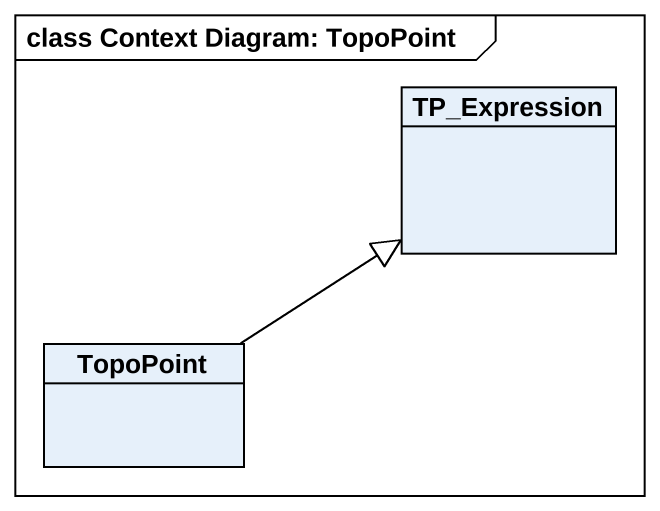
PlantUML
@startuml
mainframe class Context Diagram: TopoPoint
hide circle
hide empty members
class TP_Expression
class TopoPoint
TopoPoint -up-|> TP_Expression
@enduml
